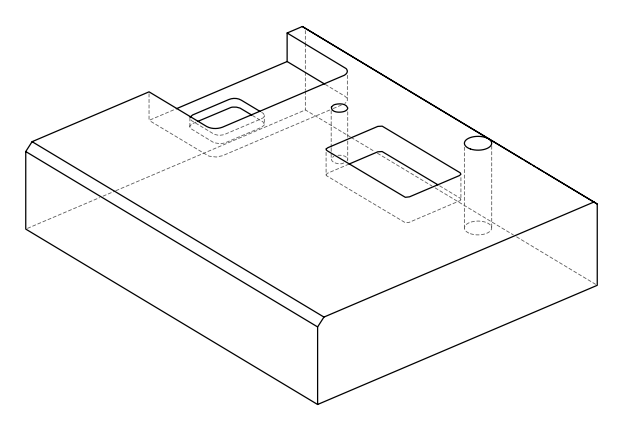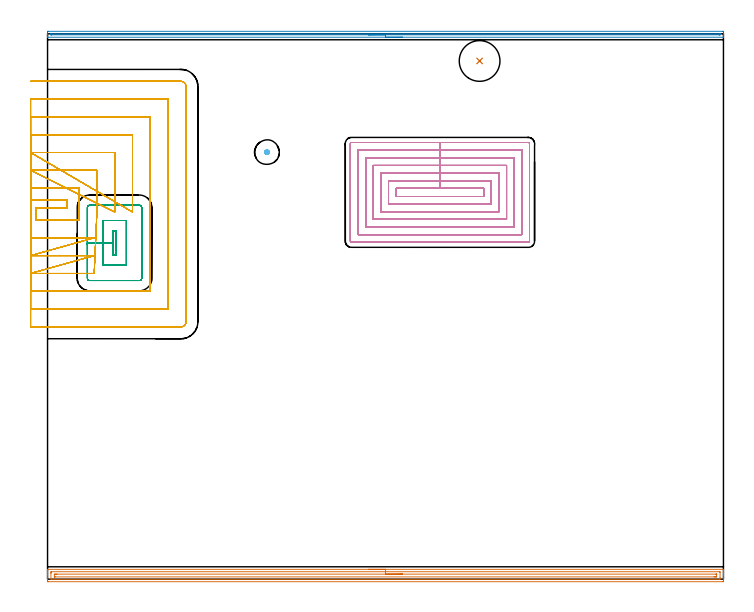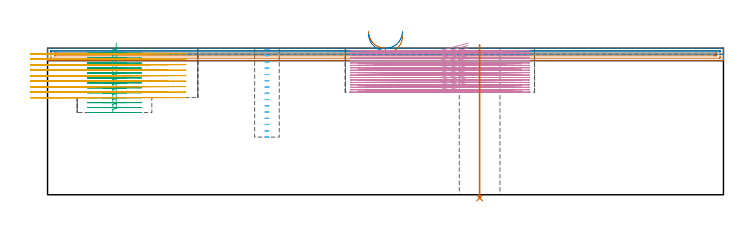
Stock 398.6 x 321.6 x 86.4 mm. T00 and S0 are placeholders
(PLAN: 7 operations, 5 tool changes, 126.8 min)
(1 AREA_MILL | FG_CHAMFER_SURFACE | UGT0205_001 | 9.76 min | 10620 mm3)
(2 AREA_MILL_1 | FG_CHAMFER_SURFACE_1 | UGT0205_001 | 6.53 min | 2442 mm3)
(3 MILL_RECTANGULAR_POCKET | POCKET_RECTANGULAR_STRAIGHT | NXT0201_011 | Follow Part, ap 3, ae 75% | 8.5 min | 92360 mm3)
(4 MILL_RECTANGULAR_POCKET_1 | POCKET_RECTANGULAR_STRAIGHT_1 | NXT0201_008 | Follow Part, ap 1.5, ae 75% | 57.91 min | 187075 mm3)
(5 MILL_SLOT | SLOT_PARTIAL_RECTANGULAR | UGT0201_132 | Follow Part, ap 3.5, ae 75% | 42.98 min | 337349 mm3)
(6 MILL_BLIND_HOLE_FROM_SOLID_MATERIAL | STEP1POCKET | NXT0201_011 | Spiral | 0.72 min | 8613 mm3)
(7 INDEXABLE_INSERT_DRILL_THROUGH_HOLE_FROM_SOLID | STEP1HOLE | NXT0302_019 | 0.36 min | 39034 mm3)
(TOOL UGT0205_001 | Chamfer Mill 20 x 3 x 45 deg. | D20 FL50 Z2)
(TOOL NXT0201_011 | ENDMILL 12mm [2P460-1200-NA 1630] | D12 FL38 Z6)
(TOOL NXT0201_008 | ENDMILL 6mm [2P460-0600-NA 1630] | D6 FL26 Z6)
(TOOL UGT0201_132 | Carbide End Mill 14.0 | D14 FL30 Z4)
(TOOL NXT0302_019 | Index. Insert Drill 24mm [880-D2400L25-05] | D24 PA176 FL120 Z2)
(OP 1 AREA_MILL)
G17 G21 G94 G90
T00 M6
G54
G17 G0 G90 X189.3 Y5.8 S1061 M3
G43 Z96.4 H0
G94 G1 X189.338 Z95.528 F250.
X189.452 Z94.663
X189.641 Z93.812
X189.903 Z92.98
X190.237 Z92.174
X190.64 Z91.4
X191.108 Z90.664
X191.64 Z89.972
X192.229 Z89.329
X192.872 Z88.739
X193.564 Z88.208
X194.3 Z87.74
X195.074 Z87.337
X195.88 Z87.003
X196.712 Z86.741
X197.564 Z86.552
X198.428 Z86.438
X199.3 Z86.4
X398.434
X398.59 Y5.797 Z86.388
X398.593 Y5.765 Z86.356
X398.6 Y5.396 Z85.995
Y5.031 Z85.631
Y4.37 Z84.965
Y3.151 Z83.748
Y2.594 Z83.188
Y-0.679 Z79.918
X398.598 Y-0.958 Z79.639
X398.592 Y-1.491 Z79.106
X398.527 Y-1.494 Z79.103
X397.987 Y-1.5 Z79.1
X0.613
X0.073 Y-1.494 Z79.103
X0.008 Y-1.491 Z79.106
X0. Y-0.958 Z79.639
Y2.594 Z83.188
Y3.151 Z83.748
Y3.482 Z84.078
Y4.039 Z84.635
Y4.37 Z84.965
Y5.031 Z85.631
Y5.396 Z85.996
X0.007 Y5.765 Z86.356
X0.01 Y5.797 Z86.388
X0.166 Y5.8 Z86.4
X199.3
Y4.386 Z84.986
X396.201 Y4.385 Z84.985
X396.59 Y4.37 Z84.97
X396.599 Y3.975 Z84.575
X396.6 Y0.818 Z81.418
X396.599 Y0.423 Z81.023
X396.59 Y-0.07 Z80.53
X396.217 Y-0.085 Z80.515
X396.201 Y-0.086 Z80.514
X2.399 Y-0.085 Z80.515
X2.01 Y-0.07 Z80.53
X2.001 Y0.325 Z80.925
X2. Y3.482 Z84.082
X2.001 Y3.877 Z84.477
X2.01 Y4.37 Z84.97
X2.383 Y4.385 Z84.985
X2.399 Y4.386 Z84.986
X199.3
Y2.972 Z83.572
X394.036 Y2.971 Z83.571
X394.415 Y2.97 Z83.57
X394.541 Y2.968 Z83.568
X394.579 Y2.965 Z83.565
X394.59 Y2.899 Z83.499
X394.596 Y2.778 Z83.378
X394.599 Y2.594 Z83.194
X394.598 Y1.524 Z82.124
X394.59 Y1.345 Z81.945
X394.415 Y1.335 Z81.935
X393.901 Y1.33 Z81.93
X393.522 Y1.329 Z81.929
X393.009 Y1.328 Z81.928
X4.564 Y1.329 Z81.929
X4.185 Y1.33 Z81.93
X4.059 Y1.332 Z81.932
X4.021 Y1.335 Z81.935
X4.01 Y1.401 Z82.001
X4.004 Y1.522 Z82.122
X4.001 Y1.706 Z82.306
X4.002 Y2.776 Z83.376
X4.01 Y2.955 Z83.555
X4.185 Y2.964 Z83.564
X4.7 Y2.97 Z83.57
X5.078 Y2.971 Z83.571
X5.591 Y2.972 Z83.572
X199.3
X200.172 Z83.61
X201.036 Z83.723
X201.888 Z83.912
X202.72 Z84.175
X203.526 Z84.508
X204.3 Z84.911
X205.036 Z85.38
X205.728 Z85.911
X206.371 Z86.5
X206.96 Z87.144
X207.492 Z87.836
X207.96 Z88.572
X208.363 Z89.345
X208.697 Z90.151
X208.959 Z90.983
X209.148 Z91.835
X209.262 Z92.7
X209.3 Z93.572
G0 Z96.4
M5
M2
(OP 2 AREA_MILL_1)
G17 G21 G94 G90
T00 M6
G54
G17 G0 G90 X209.3 Y319.6 S1061 M3
G43 Z96.4 H0
G94 G1 X209.262 Z95.528 F250.
X209.148 Z94.663
X208.959 Z93.812
X208.697 Z92.98
X208.363 Z92.174
X207.96 Z91.4
X207.492 Z90.664
X206.96 Z89.972
X206.371 Z89.329
X205.728 Z88.739
X205.036 Z88.208
X204.3 Z87.74
X203.526 Z87.337
X202.72 Z87.003
X201.888 Z86.741
X201.036 Z86.552
X200.172 Z86.438
X199.3 Z86.4
X0.166
X0.01 Y319.606 Z86.393
X0. Y319.92 Z86.079
Y320.255 Z85.745
Y320.91 Z85.085
Y322.118 Z83.879
X0.005 Y322.67 Z83.324
X0.01 Y323.09 Z82.904
X0.181 Y323.095 Z82.901
X0.613 Y323.1 Z82.9
X397.987 Y323.099 Z82.901
X398.419 Y323.095
X398.59 Y323.09 Z82.904
X398.6 Y322.67 Z83.324
Y322.118 Z83.879
Y321.79 Z84.206
Y321.238 Z84.758
Y320.91 Z85.085
Y319.92 Z86.08
X398.59 Y319.606 Z86.393
X398.434 Y319.6 Z86.4
X199.3
Y321.014 Z84.986
X2.399 Y321.015
X2.292 Z84.985
X2.035 Y321.02 Z84.98
X2.011 Y321.021 Z84.979
X2.007 Y321.04 Z84.96
X2.002 Y321.071 Z84.929
X2.001 Y321.102 Z84.898
X2.002 Y321.301 Z84.699
X2.01 Y321.634 Z84.366
X2.017 Y321.68 Z84.32
X2.032 Y321.682 Z84.318
X2.078 Y321.684 Z84.316
X2.171 Y321.685 Z84.315
X2.357 Y321.686 Z84.314
X396.308 Y321.685 Z84.315
X396.565 Y321.68 Z84.32
X396.589 Y321.679 Z84.321
X396.593 Y321.66 Z84.34
X396.598 Y321.629 Z84.371
X396.599 Y321.598 Z84.402
X396.6 Y321.397 Z84.603
X396.599 Y321.154 Z84.846
X396.598 Y321.088 Z84.912
X396.593 Y321.036 Z84.964
X396.59 Y321.024 Z84.976
X396.582 Y321.021 Z84.979
X396.542 Y321.018 Z84.982
X396.201 Y321.015 Z84.985
X396.095 Y321.014 Z84.986
X199.3
X198.428 Z85.024
X197.564 Z85.138
X196.712 Z85.327
X195.88 Z85.589
X195.074 Z85.923
X194.3 Z86.326
X193.564 Z86.794
X192.872 Z87.325
X192.229 Z87.915
X191.64 Z88.558
X191.108 Z89.25
X190.64 Z89.986
X190.237 Z90.76
X189.903 Z91.566
X189.641 Z92.398
X189.452 Z93.249
X189.338 Z94.114
X189.3 Z94.986
G0 Z96.4
M5
M2
(OP 3 MILL_RECTANGULAR_POCKET)
G17 G21 G94 G90
T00 M6
G54
G17 G0 G90 X40.5 Y192.624 S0 M3
G43 Z96.4 H1
Z89.4
G94 G1 Y205.5 Z85.95 F250.
X38.5 Z85.414
Y198.3 Z83.485
Y191.1 F500.
X40.5
Y205.5
X38.5
Y198.3
X32.5
Y185.1
X46.5
Y211.5
X32.5
Y198.3
X23.5
Y177.4
G3 X24.8 Y176.1 R1.3
G1 X54.2
G3 X55.5 Y177.4 R1.3
G1 Y219.2
G3 X54.2 Y220.5 R1.3
G1 X24.8
G3 X23.5 Y219.2 R1.3
G1 Y198.3
Y197.3
G0 X40.5 Y192.624 Z86.485
G1 Y205.5 Z83.034 F250.
X38.5 Z82.498
Y198.3 Z80.569
Y191.1 F500.
X40.5
Y205.5
X38.5
Y198.3
X32.5
Y185.1
X46.5
Y211.5
X32.5
Y198.3
X23.5
Y177.4
G3 X24.8 Y176.1 R1.3
G1 X54.2
G3 X55.5 Y177.4 R1.3
G1 Y219.2
G3 X54.2 Y220.5 R1.3
G1 X24.8
G3 X23.5 Y219.2 R1.3
G1 Y198.3
Y197.3
G0 X40.5 Y192.624 Z83.569
G1 Y205.5 Z80.119 F250.
X38.5 Z79.583
Y198.3 Z77.654
Y191.1 F500.
X40.5
Y205.5
X38.5
Y198.3
X32.5
Y185.1
X46.5
Y211.5
X32.5
Y198.3
X23.5
Y177.4
G3 X24.8 Y176.1 R1.3
G1 X54.2
G3 X55.5 Y177.4 R1.3
G1 Y219.2
G3 X54.2 Y220.5 R1.3
G1 X24.8
G3 X23.5 Y219.2 R1.3
G1 Y198.3
Y197.3
G0 X40.5 Y192.624 Z80.654
G1 Y205.5 Z77.204 F250.
X38.5 Z76.668
Y198.3 Z74.738
Y191.1 F500.
X40.5
Y205.5
X38.5
Y198.3
X32.5
Y185.1
X46.5
Y211.5
X32.5
Y198.3
X23.5
Y177.4
G3 X24.8 Y176.1 R1.3
G1 X54.2
G3 X55.5 Y177.4 R1.3
G1 Y219.2
G3 X54.2 Y220.5 R1.3
G1 X24.8
G3 X23.5 Y219.2 R1.3
G1 Y198.3
Y197.3
G0 X40.5 Y192.624 Z77.738
G1 Y205.5 Z74.288 F250.
X38.5 Z73.752
Y198.3 Z71.823
Y191.1 F500.
X40.5
Y205.5
X38.5
Y198.3
X32.5
Y185.1
X46.5
Y211.5
X32.5
Y198.3
X23.5
Y177.4
G3 X24.8 Y176.1 R1.3
G1 X54.2
G3 X55.5 Y177.4 R1.3
G1 Y219.2
G3 X54.2 Y220.5 R1.3
G1 X24.8
G3 X23.5 Y219.2 R1.3
G1 Y198.3
Y197.3
G0 X40.5 Y192.624 Z74.823
G1 Y205.5 Z71.373 F250.
X38.5 Z70.837
Y198.3 Z68.908
Y191.1 F500.
X40.5
Y205.5
X38.5
Y198.3
X32.5
Y185.1
X46.5
Y211.5
X32.5
Y198.3
X23.5
Y177.4
G3 X24.8 Y176.1 R1.3
G1 X54.2
G3 X55.5 Y177.4 R1.3
G1 Y219.2
G3 X54.2 Y220.5 R1.3
G1 X24.8
G3 X23.5 Y219.2 R1.3
G1 Y198.3
Y197.3
G0 X40.5 Y192.624 Z71.908
G1 Y205.5 Z68.457 F250.
X38.5 Z67.921
Y198.3 Z65.992
Y191.1 F500.
X40.5
Y205.5
X38.5
Y198.3
X32.5
Y185.1
X46.5
Y211.5
X32.5
Y198.3
X23.5
Y177.4
G3 X24.8 Y176.1 R1.3
G1 X54.2
G3 X55.5 Y177.4 R1.3
G1 Y219.2
G3 X54.2 Y220.5 R1.3
G1 X24.8
G3 X23.5 Y219.2 R1.3
G1 Y198.3
Y197.3
G0 X40.5 Y192.624 Z68.992
G1 Y205.5 Z65.542 F250.
X38.5 Z65.006
Y198.3 Z63.077
Y191.1 F500.
X40.5
Y205.5
X38.5
Y198.3
X32.5
Y185.1
X46.5
Y211.5
X32.5
Y198.3
X23.5
Y177.4
G3 X24.8 Y176.1 R1.3
G1 X54.2
G3 X55.5 Y177.4 R1.3
G1 Y219.2
G3 X54.2 Y220.5 R1.3
G1 X24.8
G3 X23.5 Y219.2 R1.3
G1 Y198.3
Y197.3
G0 X40.5 Y192.624 Z66.077
G1 Y205.5 Z62.627 F250.
X38.5 Z62.091
Y198.3 Z60.162
Y191.1 F500.
X40.5
Y205.5
X38.5
Y198.3
X32.5
Y185.1
X46.5
Y211.5
X32.5
Y198.3
X23.5
Y177.4
G3 X24.8 Y176.1 R1.3
G1 X54.2
G3 X55.5 Y177.4 R1.3
G1 Y219.2
G3 X54.2 Y220.5 R1.3
G1 X24.8
G3 X23.5 Y219.2 R1.3
G1 Y198.3
Y197.3
G0 X40.5 Y192.624 Z63.162
G1 Y205.5 Z59.711 F250.
X38.5 Z59.175
Y198.3 Z57.246
Y191.1 F500.
X40.5
Y205.5
X38.5
Y198.3
X32.5
Y185.1
X46.5
Y211.5
X32.5
Y198.3
X23.5
Y177.4
G3 X24.8 Y176.1 R1.3
G1 X54.2
G3 X55.5 Y177.4 R1.3
G1 Y219.2
G3 X54.2 Y220.5 R1.3
G1 X24.8
G3 X23.5 Y219.2 R1.3
G1 Y198.3
Y197.3
G0 X40.5 Y192.624 Z60.246
G1 Y205.5 Z56.796 F250.
X38.5 Z56.26
Y198.3 Z54.331
Y191.1 F500.
X40.5
Y205.5
X38.5
Y198.3
X32.5
Y185.1
X46.5
Y211.5
X32.5
Y198.3
X23.5
Y177.4
G3 X24.8 Y176.1 R1.3
G1 X54.2
G3 X55.5 Y177.4 R1.3
G1 Y219.2
G3 X54.2 Y220.5 R1.3
G1 X24.8
G3 X23.5 Y219.2 R1.3
G1 Y198.3
Y197.3
G0 X40.5 Y192.624 Z57.331
G1 Y205.5 Z53.881 F250.
X38.5 Z53.345
Y198.3 Z51.415
Y191.1 F500.
X40.5
Y205.5
X38.5
Y198.3
X32.5
Y185.1
X46.5
Y211.5
X32.5
Y198.3
X23.5
Y177.4
G3 X24.8 Y176.1 R1.3
G1 X54.2
G3 X55.5 Y177.4 R1.3
G1 Y219.2
G3 X54.2 Y220.5 R1.3
G1 X24.8
G3 X23.5 Y219.2 R1.3
G1 Y198.3
Y197.3
G0 X40.5 Y192.624 Z54.415
G1 Y205.5 Z50.965 F250.
X38.5 Z50.429
Y198.3 Z48.5
Y191.1 F500.
X40.5
Y205.5
X38.5
Y198.3
X32.5
Y185.1
X46.5
Y211.5
X32.5
Y198.3
X23.5
Y177.4
G3 X24.8 Y176.1 R1.3
G1 X54.2
G3 X55.5 Y177.4 R1.3
G1 Y219.2
G3 X54.2 Y220.5 R1.3
G1 X24.8
G3 X23.5 Y219.2 R1.3
G1 Y198.3
Y197.3
G0 Z96.4
M5
M2
(OP 4 MILL_RECTANGULAR_POCKET_1)
G17 G21 G94 G90
T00 M6
G54
G17 G0 G90 X247.966 Y230.5 S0 M3
G43 Z96.4 H1
Z89.4
G94 G1 X231.4 Z84.961 F250.
X205.6 F500.
Y225.7
X257.2
Y230.5
X231.4
Y235.
X201.1
Y221.2
X261.7
Y235.
X231.4
Y239.5
X196.6
Y216.7
X266.2
Y239.5
X231.4
Y244.
X192.1
Y212.2
X270.7
Y244.
X231.4
Y248.5
X187.6
Y207.7
X275.2
Y248.5
X231.4
Y253.
X183.1
Y203.2
X279.7
Y253.
X231.4
Y257.5
X179.1
G3 X178.6 Y257. R0.5
G1 Y199.2
G3 X179.1 Y198.7 R0.5
G1 X283.7
G3 X284.2 Y199.2 R0.5
G1 Y257.
G3 X283.7 Y257.5 R0.5
G1 X231.4
X230.4
G0 X247.966 Y230.5 Z87.961
G1 X231.4 Z83.522 F250.
X205.6 F500.
Y225.7
X257.2
Y230.5
X231.4
Y235.
X201.1
Y221.2
X261.7
Y235.
X231.4
Y239.5
X196.6
Y216.7
X266.2
Y239.5
X231.4
Y244.
X192.1
Y212.2
X270.7
Y244.
X231.4
Y248.5
X187.6
Y207.7
X275.2
Y248.5
X231.4
Y253.
X183.1
Y203.2
X279.7
Y253.
X231.4
Y257.5
X179.1
G3 X178.6 Y257. R0.5
G1 Y199.2
G3 X179.1 Y198.7 R0.5
G1 X283.7
G3 X284.2 Y199.2 R0.5
G1 Y257.
G3 X283.7 Y257.5 R0.5
G1 X231.4
X230.4
G0 X247.966 Y230.5 Z86.522
G1 X231.4 Z82.083 F250.
X205.6 F500.
Y225.7
X257.2
Y230.5
X231.4
Y235.
X201.1
Y221.2
X261.7
Y235.
X231.4
Y239.5
X196.6
Y216.7
X266.2
Y239.5
X231.4
Y244.
X192.1
Y212.2
X270.7
Y244.
X231.4
Y248.5
X187.6
Y207.7
X275.2
Y248.5
X231.4
Y253.
X183.1
Y203.2
X279.7
Y253.
X231.4
Y257.5
X179.1
G3 X178.6 Y257. R0.5
G1 Y199.2
G3 X179.1 Y198.7 R0.5
G1 X283.7
G3 X284.2 Y199.2 R0.5
G1 Y257.
G3 X283.7 Y257.5 R0.5
G1 X231.4
X230.4
G0 X247.966 Y230.5 Z85.083
G1 X231.4 Z80.644 F250.
X205.6 F500.
Y225.7
X257.2
Y230.5
X231.4
Y235.
X201.1
Y221.2
X261.7
Y235.
X231.4
Y239.5
X196.6
Y216.7
X266.2
Y239.5
X231.4
Y244.
X192.1
Y212.2
X270.7
Y244.
X231.4
Y248.5
X187.6
Y207.7
X275.2
Y248.5
X231.4
Y253.
X183.1
Y203.2
X279.7
Y253.
X231.4
Y257.5
X179.1
G3 X178.6 Y257. R0.5
G1 Y199.2
G3 X179.1 Y198.7 R0.5
G1 X283.7
G3 X284.2 Y199.2 R0.5
G1 Y257.
G3 X283.7 Y257.5 R0.5
G1 X231.4
X230.4
G0 X247.966 Y230.5 Z83.644
G1 X231.4 Z79.205 F250.
X205.6 F500.
Y225.7
X257.2
Y230.5
X231.4
Y235.
X201.1
Y221.2
X261.7
Y235.
X231.4
Y239.5
X196.6
Y216.7
X266.2
Y239.5
X231.4
Y244.
X192.1
Y212.2
X270.7
Y244.
X231.4
Y248.5
X187.6
Y207.7
X275.2
Y248.5
X231.4
Y253.
X183.1
Y203.2
X279.7
Y253.
X231.4
Y257.5
X179.1
G3 X178.6 Y257. R0.5
G1 Y199.2
G3 X179.1 Y198.7 R0.5
G1 X283.7
G3 X284.2 Y199.2 R0.5
G1 Y257.
G3 X283.7 Y257.5 R0.5
G1 X231.4
X230.4
G0 X247.966 Y230.5 Z82.205
G1 X231.4 Z77.767 F250.
X205.6 F500.
Y225.7
X257.2
Y230.5
X231.4
Y235.
X201.1
Y221.2
X261.7
Y235.
X231.4
Y239.5
X196.6
Y216.7
X266.2
Y239.5
X231.4
Y244.
X192.1
Y212.2
X270.7
Y244.
X231.4
Y248.5
X187.6
Y207.7
X275.2
Y248.5
X231.4
Y253.
X183.1
Y203.2
X279.7
Y253.
X231.4
Y257.5
X179.1
G3 X178.6 Y257. R0.5
G1 Y199.2
G3 X179.1 Y198.7 R0.5
G1 X283.7
G3 X284.2 Y199.2 R0.5
G1 Y257.
G3 X283.7 Y257.5 R0.5
G1 X231.4
X230.4
G0 X247.966 Y230.5 Z80.767
G1 X231.4 Z76.328 F250.
X205.6 F500.
Y225.7
X257.2
Y230.5
X231.4
Y235.
X201.1
Y221.2
X261.7
Y235.
X231.4
Y239.5
X196.6
Y216.7
X266.2
Y239.5
X231.4
Y244.
X192.1
Y212.2
X270.7
Y244.
X231.4
Y248.5
X187.6
Y207.7
X275.2
Y248.5
X231.4
Y253.
X183.1
Y203.2
X279.7
Y253.
X231.4
Y257.5
X179.1
G3 X178.6 Y257. R0.5
G1 Y199.2
G3 X179.1 Y198.7 R0.5
G1 X283.7
G3 X284.2 Y199.2 R0.5
G1 Y257.
G3 X283.7 Y257.5 R0.5
G1 X231.4
X230.4
G0 X247.966 Y230.5 Z79.328
G1 X231.4 Z74.889 F250.
X205.6 F500.
Y225.7
X257.2
Y230.5
X231.4
Y235.
X201.1
Y221.2
X261.7
Y235.
X231.4
Y239.5
X196.6
Y216.7
X266.2
Y239.5
X231.4
Y244.
X192.1
Y212.2
X270.7
Y244.
X231.4
Y248.5
X187.6
Y207.7
X275.2
Y248.5
X231.4
Y253.
X183.1
Y203.2
X279.7
Y253.
X231.4
Y257.5
X179.1
G3 X178.6 Y257. R0.5
G1 Y199.2
G3 X179.1 Y198.7 R0.5
G1 X283.7
G3 X284.2 Y199.2 R0.5
G1 Y257.
G3 X283.7 Y257.5 R0.5
G1 X231.4
X230.4
G0 X247.966 Y230.5 Z77.889
G1 X231.4 Z73.45 F250.
X205.6 F500.
Y225.7
X257.2
Y230.5
X231.4
Y235.
X201.1
Y221.2
X261.7
Y235.
X231.4
Y239.5
X196.6
Y216.7
X266.2
Y239.5
X231.4
Y244.
X192.1
Y212.2
X270.7
Y244.
X231.4
Y248.5
X187.6
Y207.7
X275.2
Y248.5
X231.4
Y253.
X183.1
Y203.2
X279.7
Y253.
X231.4
Y257.5
X179.1
G3 X178.6 Y257. R0.5
G1 Y199.2
G3 X179.1 Y198.7 R0.5
G1 X283.7
G3 X284.2 Y199.2 R0.5
G1 Y257.
G3 X283.7 Y257.5 R0.5
G1 X231.4
X230.4
G0 X247.966 Y230.5 Z76.45
G1 X231.4 Z72.011 F250.
X205.6 F500.
Y225.7
X257.2
Y230.5
X231.4
Y235.
X201.1
Y221.2
X261.7
Y235.
X231.4
Y239.5
X196.6
Y216.7
X266.2
Y239.5
X231.4
Y244.
X192.1
Y212.2
X270.7
Y244.
X231.4
Y248.5
X187.6
Y207.7
X275.2
Y248.5
X231.4
Y253.
X183.1
Y203.2
X279.7
Y253.
X231.4
Y257.5
X179.1
G3 X178.6 Y257. R0.5
G1 Y199.2
G3 X179.1 Y198.7 R0.5
G1 X283.7
G3 X284.2 Y199.2 R0.5
G1 Y257.
G3 X283.7 Y257.5 R0.5
G1 X231.4
X230.4
G0 X247.966 Y230.5 Z75.011
G1 X231.4 Z70.572 F250.
X205.6 F500.
Y225.7
X257.2
Y230.5
X231.4
Y235.
X201.1
Y221.2
X261.7
Y235.
X231.4
Y239.5
X196.6
Y216.7
X266.2
Y239.5
X231.4
Y244.
X192.1
Y212.2
X270.7
Y244.
X231.4
Y248.5
X187.6
Y207.7
X275.2
Y248.5
X231.4
Y253.
X183.1
Y203.2
X279.7
Y253.
X231.4
Y257.5
X179.1
G3 X178.6 Y257. R0.5
G1 Y199.2
G3 X179.1 Y198.7 R0.5
G1 X283.7
G3 X284.2 Y199.2 R0.5
G1 Y257.
G3 X283.7 Y257.5 R0.5
G1 X231.4
X230.4
G0 X247.966 Y230.5 Z73.572
G1 X231.4 Z69.133 F250.
X205.6 F500.
Y225.7
X257.2
Y230.5
X231.4
Y235.
X201.1
Y221.2
X261.7
Y235.
X231.4
Y239.5
X196.6
Y216.7
X266.2
Y239.5
X231.4
Y244.
X192.1
Y212.2
X270.7
Y244.
X231.4
Y248.5
X187.6
Y207.7
X275.2
Y248.5
X231.4
Y253.
X183.1
Y203.2
X279.7
Y253.
X231.4
Y257.5
X179.1
G3 X178.6 Y257. R0.5
G1 Y199.2
G3 X179.1 Y198.7 R0.5
G1 X283.7
G3 X284.2 Y199.2 R0.5
G1 Y257.
G3 X283.7 Y257.5 R0.5
G1 X231.4
X230.4
G0 X247.966 Y230.5 Z72.133
G1 X231.4 Z67.694 F250.
X205.6 F500.
Y225.7
X257.2
Y230.5
X231.4
Y235.
X201.1
Y221.2
X261.7
Y235.
X231.4
Y239.5
X196.6
Y216.7
X266.2
Y239.5
X231.4
Y244.
X192.1
Y212.2
X270.7
Y244.
X231.4
Y248.5
X187.6
Y207.7
X275.2
Y248.5
X231.4
Y253.
X183.1
Y203.2
X279.7
Y253.
X231.4
Y257.5
X179.1
G3 X178.6 Y257. R0.5
G1 Y199.2
G3 X179.1 Y198.7 R0.5
G1 X283.7
G3 X284.2 Y199.2 R0.5
G1 Y257.
G3 X283.7 Y257.5 R0.5
G1 X231.4
X230.4
G0 X247.966 Y230.5 Z70.694
G1 X231.4 Z66.256 F250.
X205.6 F500.
Y225.7
X257.2
Y230.5
X231.4
Y235.
X201.1
Y221.2
X261.7
Y235.
X231.4
Y239.5
X196.6
Y216.7
X266.2
Y239.5
X231.4
Y244.
X192.1
Y212.2
X270.7
Y244.
X231.4
Y248.5
X187.6
Y207.7
X275.2
Y248.5
X231.4
Y253.
X183.1
Y203.2
X279.7
Y253.
X231.4
Y257.5
X179.1
G3 X178.6 Y257. R0.5
G1 Y199.2
G3 X179.1 Y198.7 R0.5
G1 X283.7
G3 X284.2 Y199.2 R0.5
G1 Y257.
G3 X283.7 Y257.5 R0.5
G1 X231.4
X230.4
G0 X247.966 Y230.5 Z69.256
G1 X231.4 Z64.817 F250.
X205.6 F500.
Y225.7
X257.2
Y230.5
X231.4
Y235.
X201.1
Y221.2
X261.7
Y235.
X231.4
Y239.5
X196.6
Y216.7
X266.2
Y239.5
X231.4
Y244.
X192.1
Y212.2
X270.7
Y244.
X231.4
Y248.5
X187.6
Y207.7
X275.2
Y248.5
X231.4
Y253.
X183.1
Y203.2
X279.7
Y253.
X231.4
Y257.5
X179.1
G3 X178.6 Y257. R0.5
G1 Y199.2
G3 X179.1 Y198.7 R0.5
G1 X283.7
G3 X284.2 Y199.2 R0.5
G1 Y257.
G3 X283.7 Y257.5 R0.5
G1 X231.4
X230.4
G0 X247.966 Y230.5 Z67.817
G1 X231.4 Z63.378 F250.
X205.6 F500.
Y225.7
X257.2
Y230.5
X231.4
Y235.
X201.1
Y221.2
X261.7
Y235.
X231.4
Y239.5
X196.6
Y216.7
X266.2
Y239.5
X231.4
Y244.
X192.1
Y212.2
X270.7
Y244.
X231.4
Y248.5
X187.6
Y207.7
X275.2
Y248.5
X231.4
Y253.
X183.1
Y203.2
X279.7
Y253.
X231.4
Y257.5
X179.1
G3 X178.6 Y257. R0.5
G1 Y199.2
G3 X179.1 Y198.7 R0.5
G1 X283.7
G3 X284.2 Y199.2 R0.5
G1 Y257.
G3 X283.7 Y257.5 R0.5
G1 X231.4
X230.4
G0 X247.966 Y230.5 Z66.378
G1 X231.4 Z61.939 F250.
X205.6 F500.
Y225.7
X257.2
Y230.5
X231.4
Y235.
X201.1
Y221.2
X261.7
Y235.
X231.4
Y239.5
X196.6
Y216.7
X266.2
Y239.5
X231.4
Y244.
X192.1
Y212.2
X270.7
Y244.
X231.4
Y248.5
X187.6
Y207.7
X275.2
Y248.5
X231.4
Y253.
X183.1
Y203.2
X279.7
Y253.
X231.4
Y257.5
X179.1
G3 X178.6 Y257. R0.5
G1 Y199.2
G3 X179.1 Y198.7 R0.5
G1 X283.7
G3 X284.2 Y199.2 R0.5
G1 Y257.
G3 X283.7 Y257.5 R0.5
G1 X231.4
X230.4
G0 X247.966 Y230.5 Z64.939
G1 X231.4 Z60.5 F250.
X205.6 F500.
Y225.7
X257.2
Y230.5
X231.4
Y235.
X201.1
Y221.2
X261.7
Y235.
X231.4
Y239.5
X196.6
Y216.7
X266.2
Y239.5
X231.4
Y244.
X192.1
Y212.2
X270.7
Y244.
X231.4
Y248.5
X187.6
Y207.7
X275.2
Y248.5
X231.4
Y253.
X183.1
Y203.2
X279.7
Y253.
X231.4
Y257.5
X179.1
G3 X178.6 Y257. R0.5
G1 Y199.2
G3 X179.1 Y198.7 R0.5
G1 X283.7
G3 X284.2 Y199.2 R0.5
G1 Y257.
G3 X283.7 Y257.5 R0.5
G1 X231.4
X230.4
G0 Z96.4
M5
M2
(OP 5 MILL_SLOT)
G17 G21 G94 G90
T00 M6
G54
G17 G0 G90 X-10. Y223.6 S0 M3
G43 Z96.4 H0
Z83.167
G94 G1 X-7. F250.
X11.6 F500.
Y218.8
X-7.
Y211.8
X18.6
Y230.6
X-7.
X-10. F250.
Y201.3
X-7.
X24.5 F500.
X27.5 F250.
X-10. Y190.8 F500.
X-7. F250.
X24.5 F500.
X27.5 F250.
X-10. Y180.3 F500.
X-7. F250.
X24.5 F500.
X27.5 F250.
X29.1 Y216.5 F500.
Y219.5 F250.
Y241.1 F500.
X-7.
X-10. F250.
X39.6 Y216.5 F500.
Y219.5 F250.
Y251.6 F500.
X-7.
X-10. F250.
X50.1 Y216.5 F500.
Y219.5 F250.
Y262.1 F500.
X-7.
X-10. F250.
Y169.8
X-7.
X60.6 F500.
Y272.6
X-7.
X-10. F250.
Y159.3
X-7.
X71.1 F500.
Y283.1
X-7.
X-10. F250.
Y148.8
X-7.
X78.7 F500.
G3 X81.6 Y151.7 R2.9
G1 Y290.7
G3 X78.7 Y293.6 R2.9
G1 X-7.
X-10. F250.
G0 Y223.6 Z79.933
G1 X-7.
X11.6 F500.
Y218.8
X-7.
Y211.8
X18.6
Y230.6
X-7.
X-10. F250.
Y201.3
X-7.
X24.5 F500.
X27.5 F250.
X-10. Y190.8 F500.
X-7. F250.
X24.5 F500.
X27.5 F250.
X-10. Y180.3 F500.
X-7. F250.
X24.5 F500.
X27.5 F250.
X29.1 Y216.5 F500.
Y219.5 F250.
Y241.1 F500.
X-7.
X-10. F250.
X39.6 Y216.5 F500.
Y219.5 F250.
Y251.6 F500.
X-7.
X-10. F250.
X50.1 Y216.5 F500.
Y219.5 F250.
Y262.1 F500.
X-7.
X-10. F250.
Y169.8
X-7.
X60.6 F500.
Y272.6
X-7.
X-10. F250.
Y159.3
X-7.
X71.1 F500.
Y283.1
X-7.
X-10. F250.
Y148.8
X-7.
X78.7 F500.
G3 X81.6 Y151.7 R2.9
G1 Y290.7
G3 X78.7 Y293.6 R2.9
G1 X-7.
X-10. F250.
G0 Y223.6 Z76.7
G1 X-7.
X11.6 F500.
Y218.8
X-7.
Y211.8
X18.6
Y230.6
X-7.
X-10. F250.
Y201.3
X-7.
X24.5 F500.
X27.5 F250.
X-10. Y190.8 F500.
X-7. F250.
X24.5 F500.
X27.5 F250.
X-10. Y180.3 F500.
X-7. F250.
X24.5 F500.
X27.5 F250.
X29.1 Y216.5 F500.
Y219.5 F250.
Y241.1 F500.
X-7.
X-10. F250.
X39.6 Y216.5 F500.
Y219.5 F250.
Y251.6 F500.
X-7.
X-10. F250.
X50.1 Y216.5 F500.
Y219.5 F250.
Y262.1 F500.
X-7.
X-10. F250.
Y169.8
X-7.
X60.6 F500.
Y272.6
X-7.
X-10. F250.
Y159.3
X-7.
X71.1 F500.
Y283.1
X-7.
X-10. F250.
Y148.8
X-7.
X78.7 F500.
G3 X81.6 Y151.7 R2.9
G1 Y290.7
G3 X78.7 Y293.6 R2.9
G1 X-7.
X-10. F250.
G0 Y223.6 Z73.467
G1 X-7.
X11.6 F500.
Y218.8
X-7.
Y211.8
X18.6
Y230.6
X-7.
X-10. F250.
Y201.3
X-7.
X24.5 F500.
X27.5 F250.
X-10. Y190.8 F500.
X-7. F250.
X24.5 F500.
X27.5 F250.
X-10. Y180.3 F500.
X-7. F250.
X24.5 F500.
X27.5 F250.
X29.1 Y216.5 F500.
Y219.5 F250.
Y241.1 F500.
X-7.
X-10. F250.
X39.6 Y216.5 F500.
Y219.5 F250.
Y251.6 F500.
X-7.
X-10. F250.
X50.1 Y216.5 F500.
Y219.5 F250.
Y262.1 F500.
X-7.
X-10. F250.
Y169.8
X-7.
X60.6 F500.
Y272.6
X-7.
X-10. F250.
Y159.3
X-7.
X71.1 F500.
Y283.1
X-7.
X-10. F250.
Y148.8
X-7.
X78.7 F500.
G3 X81.6 Y151.7 R2.9
G1 Y290.7
G3 X78.7 Y293.6 R2.9
G1 X-7.
X-10. F250.
G0 Y223.6 Z70.233
G1 X-7.
X11.6 F500.
Y218.8
X-7.
Y211.8
X18.6
Y230.6
X-7.
X-10. F250.
Y201.3
X-7.
X24.5 F500.
X27.5 F250.
X-10. Y190.8 F500.
X-7. F250.
X24.5 F500.
X27.5 F250.
X-10. Y180.3 F500.
X-7. F250.
X24.5 F500.
X27.5 F250.
X29.1 Y216.5 F500.
Y219.5 F250.
Y241.1 F500.
X-7.
X-10. F250.
X39.6 Y216.5 F500.
Y219.5 F250.
Y251.6 F500.
X-7.
X-10. F250.
X50.1 Y216.5 F500.
Y219.5 F250.
Y262.1 F500.
X-7.
X-10. F250.
Y169.8
X-7.
X60.6 F500.
Y272.6
X-7.
X-10. F250.
Y159.3
X-7.
X71.1 F500.
Y283.1
X-7.
X-10. F250.
Y148.8
X-7.
X78.7 F500.
G3 X81.6 Y151.7 R2.9
G1 Y290.7
G3 X78.7 Y293.6 R2.9
G1 X-7.
X-10. F250.
G0 Y223.6 Z67.
G1 X-7.
X11.6 F500.
Y218.8
X-7.
Y211.8
X18.6
Y230.6
X-7.
X-10. F250.
Y201.3
X-7.
X24.5 F500.
X27.5 F250.
X-10. Y190.8 F500.
X-7. F250.
X24.5 F500.
X27.5 F250.
X-10. Y180.3 F500.
X-7. F250.
X24.5 F500.
X27.5 F250.
X29.1 Y216.5 F500.
Y219.5 F250.
Y241.1 F500.
X-7.
X-10. F250.
X39.6 Y216.5 F500.
Y219.5 F250.
Y251.6 F500.
X-7.
X-10. F250.
X50.1 Y216.5 F500.
Y219.5 F250.
Y262.1 F500.
X-7.
X-10. F250.
Y169.8
X-7.
X60.6 F500.
Y272.6
X-7.
X-10. F250.
Y159.3
X-7.
X71.1 F500.
Y283.1
X-7.
X-10. F250.
Y148.8
X-7.
X78.7 F500.
G3 X81.6 Y151.7 R2.9
G1 Y290.7
G3 X78.7 Y293.6 R2.9
G1 X-7.
X-10. F250.
G0 Y223.6 Z63.767
G1 X-7.
X11.6 F500.
Y218.8
X-7.
Y211.8
X18.6
Y230.6
X-7.
X-10. F250.
Y201.3
X-7.
X24.5 F500.
X27.5 F250.
X-10. Y190.8 F500.
X-7. F250.
X24.5 F500.
X27.5 F250.
X-10. Y180.3 F500.
X-7. F250.
X24.5 F500.
X27.5 F250.
X29.1 Y216.5 F500.
Y219.5 F250.
Y241.1 F500.
X-7.
X-10. F250.
X39.6 Y216.5 F500.
Y219.5 F250.
Y251.6 F500.
X-7.
X-10. F250.
X50.1 Y216.5 F500.
Y219.5 F250.
Y262.1 F500.
X-7.
X-10. F250.
Y169.8
X-7.
X60.6 F500.
Y272.6
X-7.
X-10. F250.
Y159.3
X-7.
X71.1 F500.
Y283.1
X-7.
X-10. F250.
Y148.8
X-7.
X78.7 F500.
G3 X81.6 Y151.7 R2.9
G1 Y290.7
G3 X78.7 Y293.6 R2.9
G1 X-7.
X-10. F250.
G0 Y223.6 Z60.533
G1 X-7.
X11.6 F500.
Y218.8
X-7.
Y211.8
X18.6
Y230.6
X-7.
X-10. F250.
Y201.3
X-7.
X24.5 F500.
X27.5 F250.
X-10. Y190.8 F500.
X-7. F250.
X24.5 F500.
X27.5 F250.
X-10. Y180.3 F500.
X-7. F250.
X24.5 F500.
X27.5 F250.
X29.1 Y216.5 F500.
Y219.5 F250.
Y241.1 F500.
X-7.
X-10. F250.
X39.6 Y216.5 F500.
Y219.5 F250.
Y251.6 F500.
X-7.
X-10. F250.
X50.1 Y216.5 F500.
Y219.5 F250.
Y262.1 F500.
X-7.
X-10. F250.
Y169.8
X-7.
X60.6 F500.
Y272.6
X-7.
X-10. F250.
Y159.3
X-7.
X71.1 F500.
Y283.1
X-7.
X-10. F250.
Y148.8
X-7.
X78.7 F500.
G3 X81.6 Y151.7 R2.9
G1 Y290.7
G3 X78.7 Y293.6 R2.9
G1 X-7.
X-10. F250.
G0 Y223.6 Z57.3
G1 X-7.
X11.6 F500.
Y218.8
X-7.
Y211.8
X18.6
Y230.6
X-7.
X-10. F250.
Y201.3
X-7.
X24.5 F500.
X27.5 F250.
X-10. Y190.8 F500.
X-7. F250.
X24.5 F500.
X27.5 F250.
X-10. Y180.3 F500.
X-7. F250.
X24.5 F500.
X27.5 F250.
X29.1 Y216.5 F500.
Y219.5 F250.
Y241.1 F500.
X-7.
X-10. F250.
X39.6 Y216.5 F500.
Y219.5 F250.
Y251.6 F500.
X-7.
X-10. F250.
X50.1 Y216.5 F500.
Y219.5 F250.
Y262.1 F500.
X-7.
X-10. F250.
Y169.8
X-7.
X60.6 F500.
Y272.6
X-7.
X-10. F250.
Y159.3
X-7.
X71.1 F500.
Y283.1
X-7.
X-10. F250.
Y148.8
X-7.
X78.7 F500.
G3 X81.6 Y151.7 R2.9
G1 Y290.7
G3 X78.7 Y293.6 R2.9
G1 X-7.
X-10. F250.
G0 Z96.4
M5
M2
(OP 6 MILL_BLIND_HOLE_FROM_SOLID_MATERIAL)
G17 G21 G94 G90
T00 M6
G54
G17 G0 G90 X129.4 Y251.8 S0 M3
G43 Z96.4 H1
Z85.707
G94 G3 X130.025 Y252.425 R0.625 F250.
X129.4 Y253.05 R0.625
X128.15 Y251.8 R1.25
X129.4 Y253.05 R-1.25
X128.775 Y252.425 R0.625
X129.4 Y251.8 R0.625
G0 Z82.013
G3 X130.025 Y252.425 R0.625
X129.4 Y253.05 R0.625
X128.15 Y251.8 R1.25
X129.4 Y253.05 R-1.25
X128.775 Y252.425 R0.625
X129.4 Y251.8 R0.625
G0 Z78.32
G3 X130.025 Y252.425 R0.625
X129.4 Y253.05 R0.625
X128.15 Y251.8 R1.25
X129.4 Y253.05 R-1.25
X128.775 Y252.425 R0.625
X129.4 Y251.8 R0.625
G0 Z74.627
G3 X130.025 Y252.425 R0.625
X129.4 Y253.05 R0.625
X128.15 Y251.8 R1.25
X129.4 Y253.05 R-1.25
X128.775 Y252.425 R0.625
X129.4 Y251.8 R0.625
G0 Z70.933
G3 X130.025 Y252.425 R0.625
X129.4 Y253.05 R0.625
X128.15 Y251.8 R1.25
X129.4 Y253.05 R-1.25
X128.775 Y252.425 R0.625
X129.4 Y251.8 R0.625
G0 Z67.24
G3 X130.025 Y252.425 R0.625
X129.4 Y253.05 R0.625
X128.15 Y251.8 R1.25
X129.4 Y253.05 R-1.25
X128.775 Y252.425 R0.625
X129.4 Y251.8 R0.625
G0 Z63.547
G3 X130.025 Y252.425 R0.625
X129.4 Y253.05 R0.625
X128.15 Y251.8 R1.25
X129.4 Y253.05 R-1.25
X128.775 Y252.425 R0.625
X129.4 Y251.8 R0.625
G0 Z59.853
G3 X130.025 Y252.425 R0.625
X129.4 Y253.05 R0.625
X128.15 Y251.8 R1.25
X129.4 Y253.05 R-1.25
X128.775 Y252.425 R0.625
X129.4 Y251.8 R0.625
G0 Z56.16
G3 X130.025 Y252.425 R0.625
X129.4 Y253.05 R0.625
X128.15 Y251.8 R1.25
X129.4 Y253.05 R-1.25
X128.775 Y252.425 R0.625
X129.4 Y251.8 R0.625
G0 Z52.467
G3 X130.025 Y252.425 R0.625
X129.4 Y253.05 R0.625
X128.15 Y251.8 R1.25
X129.4 Y253.05 R-1.25
X128.775 Y252.425 R0.625
X129.4 Y251.8 R0.625
G0 Z48.773
G3 X130.025 Y252.425 R0.625
X129.4 Y253.05 R0.625
X128.15 Y251.8 R1.25
X129.4 Y253.05 R-1.25
X128.775 Y252.425 R0.625
X129.4 Y251.8 R0.625
G0 Z45.08
G3 X130.025 Y252.425 R0.625
X129.4 Y253.05 R0.625
X128.15 Y251.8 R1.25
X129.4 Y253.05 R-1.25
X128.775 Y252.425 R0.625
X129.4 Y251.8 R0.625
G0 Z41.387
G3 X130.025 Y252.425 R0.625
X129.4 Y253.05 R0.625
X128.15 Y251.8 R1.25
X129.4 Y253.05 R-1.25
X128.775 Y252.425 R0.625
X129.4 Y251.8 R0.625
G0 Z37.693
G3 X130.025 Y252.425 R0.625
X129.4 Y253.05 R0.625
X128.15 Y251.8 R1.25
X129.4 Y253.05 R-1.25
X128.775 Y252.425 R0.625
X129.4 Y251.8 R0.625
G0 Z34.
G3 X130.025 Y252.425 R0.625
X129.4 Y253.05 R0.625
X128.15 Y251.8 R1.25
X129.4 Y253.05 R-1.25
X128.775 Y252.425 R0.625
X129.4 Y251.8 R0.625
G0 Z96.4
M5
M2
(OP 7 INDEXABLE_INSERT_DRILL_THROUGH_HOLE_FROM_SOLID)
G17 G21 G94 G90
T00 M6
G54
G17 G0 G90 X254.8 Y305.6 S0 M3
G43 Z96.4 H1
G94 G81 G98 Z-1.919 F250. R88.4
G80
M5
M2
